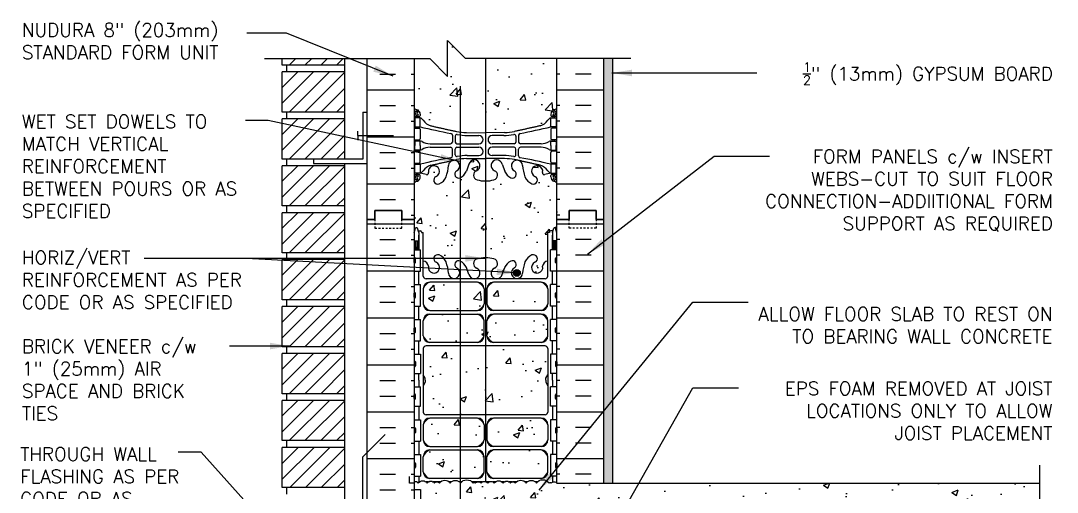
# Model space of a CAD drawing. Header units: inches. Extents: x 56 to 180, y 59 to 150.
# Drawn here: x 121.5 to 179.5, y 124.1 to 150.5 of the extents above; entities that cross this region are included whole.
import ezdxf

# ---------------------------------------------------------------- set-up
doc = ezdxf.new("R2010")
doc.units = ezdxf.units.IN
doc.header["$LTSCALE"] = 0.5
doc.header["$MEASUREMENT"] = 0
doc.linetypes.add('DASHED2', pattern=[0.375, 0.25, -0.125])
for name, color, linetype in [('HATCH', 12, 'Continuous'), ('line25', 2, 'Continuous'), ('LINE3', 3, 'Continuous'), ('LINE50', 5, 'Continuous'), ('LINE9', 9, 'Continuous'), ('TEXT', 4, 'Continuous'), ('Web_Edge', 9, 'Continuous')]:
    doc.layers.add(name, color=color, linetype=linetype)
doc.styles.add('DIM', font='romans.shx', dxfattribs={"width": 0.7})
doc.styles.add('ROMANS', font='romans.shx', dxfattribs={"height": 0.75})
doc.dimstyles.new('ext_12', dxfattribs={"dimscale": 12, "dimtxt": 0.09375, "dimasz": 0.09375, "dimexe": 0.09375, "dimexo": 0.0625, "dimgap": 0.0625, "dimtad": 1, "dimdec": 1, "dimzin": 3, "dimdsep": 46, "dimlunit": 4, "dimtxsty": 'DIM', "dimcen": 0.09, "dimdle": 0.09375, "dimclrt": 4, "dimadec": 0, "dimazin": 0, "dimtfac": 1, "dimtdec": 1, "dimtmove": 2, "dimatfit": 3, "dimfxl": 1, "dimfrac": 2, "dimtolj": 1, "dimtzin": 0, "dimarcsym": 0})
pattern_1 = [(45, (72.43095, -71.5042), (-0.4419417, 0.4419417), [])]

msp = doc.modelspace()

# ---------------------------------------------------------------- hatches: boundary and pattern name
at = {"layer": 'HATCH'}
h = msp.add_hatch(dxfattribs=at)
h.set_pattern_fill('AR-CONC', color=256, scale=0.5)
edge = h.paths.add_edge_path()
edge.add_line((151.538, 148.34), (146.413, 148.34))
edge.add_line((146.413, 148.34), (145.413, 149.34))
edge.add_line((145.413, 149.34), (145.413, 147.34))
edge.add_line((145.413, 147.34), (144.413, 148.34))
edge.add_line((144.413, 148.34), (143.538, 148.34))
edge.add_line((143.538, 148.34), (143.538, 145.568))
edge.add_arc((143.884, 145.929), 0.5, 226.21089, 246.42182)
edge.add_line((143.684, 145.47), (143.774, 145.47))
edge.add_line((143.774, 145.47), (143.774, 145.429))
edge.add_arc((143.634, 145.221), 0.25, 0, 55.9442, ccw=False)
edge.add_line((143.884, 145.221), (143.884, 145.154))
edge.add_arc((143.822, 145.154), 0.0625, -90, 0, ccw=False)
edge.add_line((143.822, 145.091), (143.774, 145.091))
edge.add_line((143.774, 145.091), (143.774, 145.021))
edge.add_line((143.774, 145.021), (143.879, 145.021))
edge.add_arc((143.757, 144.679), 0.364, 34.97751, 70.33874, ccw=False)
edge.add_arc((144.68, 145.29), 0.743, 212.79192, 253.81071)
edge.add_spline(control_points=[(144.473, 144.576), (145.91, 144.256)], knot_values=[0, 0, 1, 1], degree=1, periodic=0)
edge.add_arc((146.466, 147.187), 2.984, 259.25462, 270.09947)
edge.add_line((146.472, 144.203), (147.538, 144.187))
edge.add_line((147.538, 144.187), (148.605, 144.203))
edge.add_arc((148.61, 147.187), 2.984, 269.90053, 280.74538)
edge.add_spline(control_points=[(149.166, 144.256), (150.604, 144.576)], knot_values=[0, 0, 1, 1], degree=1, periodic=0)
edge.add_arc((150.397, 145.29), 0.743, 286.18929, 327.20808)
edge.add_arc((151.32, 144.679), 0.364, 109.66126, 145.02249, ccw=False)
edge.add_line((151.197, 145.021), (151.302, 145.021))
edge.add_line((151.302, 145.021), (151.302, 145.091))
edge.add_line((151.302, 145.091), (151.255, 145.091))
edge.add_arc((151.255, 145.154), 0.0625, 180, 270, ccw=False)
edge.add_line((151.192, 145.154), (151.192, 145.221))
edge.add_arc((151.442, 145.221), 0.25, 124.0558, 180, ccw=False)
edge.add_line((151.302, 145.429), (151.302, 145.47))
edge.add_line((151.302, 145.47), (151.392, 145.47))
edge.add_arc((151.192, 145.929), 0.5, 293.57818, 313.78911)
edge.add_line((151.538, 145.568), (151.538, 148.34))
h.paths.add_polyline_path([(151.538, 141.375, 0.088416), (151.392, 141.473), (151.302, 141.473), (151.302, 141.514, -0.249069), (151.192, 141.721), (151.192, 141.789, -0.414214), (151.255, 141.851), (151.302, 141.851), (151.302, 141.921), (151.197, 141.921, 0.085348), (150.868, 141.846, -0.669601), (150.735, 141.966, 2.087231), (150.301, 141.741, -1), (150.138, 141.333, -0.21345), (149.746, 141.722, -0.068226), (149.61, 142.35, 1.753171), (149.159, 142.053, -0.940793), (148.956, 141.67, -0.173075), (148.61, 142.037), (148.467, 142.424, 1.612474), (148.036, 142.064, -0.734872), (148.012, 141.553, -0.068475), (147.538, 141.491, -0.068475), (147.064, 141.553, -0.734872), (147.041, 142.064, 1.612474), (146.609, 142.424), (146.467, 142.037, -0.173075), (146.121, 141.67, -0.940793), (145.917, 142.053, 1.753171), (145.466, 142.35, -0.068226), (145.331, 141.722, -0.21345), (144.939, 141.333, -1), (144.775, 141.741, 2.087231), (144.341, 141.966, -0.669601), (144.209, 141.846, 0.085348), (143.879, 141.921), (143.774, 141.921), (143.774, 141.851), (143.822, 141.851, -0.414214), (143.884, 141.789), (143.884, 141.721, -0.249069), (143.774, 141.514), (143.774, 141.473), (143.684, 141.473, 0.088416), (143.538, 141.375), (143.538, 139.341), (143.538, 138.581), (143.623, 138.842, -0.6), (143.723, 138.842), (143.772, 138.692), (143.898, 138.692, -0.414214), (143.948, 138.642), (143.948, 138.612), (144.048, 138.612), (144.048, 137.011, -0.380397), (144.341, 136.716, 2.087231), (144.775, 136.94, -1), (144.939, 137.349, -0.21345), (145.331, 136.96, -0.068226), (145.466, 136.332, 1.753171), (145.917, 136.628, -0.940793), (146.121, 137.012, -0.173075), (146.467, 136.645), (146.609, 136.258, 1.612474), (147.041, 136.618, -0.734872), (147.064, 137.129, -0.068475), (147.538, 137.191, -0.068475), (148.012, 137.129, -0.734872), (148.036, 136.618, 1.612474), (148.467, 136.258), (148.61, 136.645, -0.173075), (148.956, 137.012, -0.940793), (149.159, 136.628, 1.753171), (149.61, 136.332, -0.068226), (149.746, 136.96, -0.21345), (150.138, 137.349, -1), (150.301, 136.94, 2.087231), (150.735, 136.716, -0.380392), (151.028, 137.011), (151.028, 138.612), (151.128, 138.612), (151.128, 138.642, -0.414214), (151.178, 138.692), (151.304, 138.692), (151.353, 138.842, -0.6), (151.453, 138.842), (151.538, 138.581), (151.538, 139.341)])
h.paths.add_polyline_path([(151.028, 132.122, 0.268138), (150.867, 132.27), (144.209, 132.27, 0.268156), (144.048, 132.122), (144.048, 130.653), (144.168, 130.453), (144.168, 130.341), (144.168, 130.228), (144.048, 130.028), (144.048, 128.56, 0.268156), (144.209, 128.412), (150.867, 128.412, 0.268138), (151.028, 128.56), (151.028, 130.028), (150.908, 130.228), (150.908, 130.341), (150.908, 130.453), (151.028, 130.653)])
h.paths.add_polyline_path([(147.462, 135.455, 0.225652), (147.087, 135.83), (144.423, 135.83, 0.225652), (144.048, 135.455), (144.048, 134.614, 0.225652), (144.423, 134.239), (147.087, 134.239, 0.225652), (147.462, 134.614)])
h.paths.add_polyline_path([(147.462, 133.673, 0.225652), (147.087, 134.048), (144.423, 134.048, 0.225652), (144.048, 133.673), (144.048, 132.833, 0.225652), (144.423, 132.458), (147.087, 132.458, 0.225652), (147.462, 132.833)])
h.paths.add_polyline_path([(151.028, 133.673, 0.225652), (150.653, 134.048), (147.99, 134.048, 0.225652), (147.615, 133.673), (147.615, 132.833, 0.225652), (147.99, 132.458), (150.653, 132.458, 0.225652), (151.028, 132.833)])
h.paths.add_polyline_path([(151.028, 135.455, 0.225652), (150.653, 135.83), (147.99, 135.83, 0.225652), (147.615, 135.455), (147.615, 134.614, 0.225652), (147.99, 134.239), (150.653, 134.239, 0.225652), (151.028, 134.614)])
h.paths.add_polyline_path([(147.462, 127.849, 0.225652), (147.087, 128.224), (144.423, 128.224, 0.225652), (144.048, 127.849), (144.048, 127.008, 0.225652), (144.423, 126.633), (147.087, 126.633, 0.225652), (147.462, 127.008)])
h.paths.add_polyline_path([(147.462, 126.068, 0.225652), (147.087, 126.443), (144.423, 126.443, 0.225652), (144.048, 126.068), (144.048, 125.227, 0.225652), (144.423, 124.852), (147.087, 124.852, 0.225652), (147.462, 125.227)])
h.paths.add_polyline_path([(151.028, 127.849, 0.225652), (150.653, 128.224), (147.99, 128.224, 0.225652), (147.615, 127.849), (147.615, 127.008, 0.225652), (147.99, 126.633), (150.653, 126.633, 0.225652), (151.028, 127.008)])
h.paths.add_polyline_path([(151.028, 126.068, 0.225652), (150.653, 126.443), (147.99, 126.443, 0.225652), (147.615, 126.068), (147.615, 125.227, 0.225652), (147.99, 124.852), (150.653, 124.852, 0.225652), (151.028, 125.227)])
h.paths.add_polyline_path([(149.538, 121.341), (148.038, 121.341), (148.038, 121.367, 0.506787), (147.455, 121.354, 0.520567), (146.806, 121.354, 0.520567), (146.285, 121.354, 0.520567), (145.545, 121.354, 0.520567), (144.791, 121.354, 0.520567), (144.077, 121.354, 0.486016), (143.538, 121.384), (143.538, 121.341), (143.538, 120.581), (143.617, 120.823, -0.725737), (143.723, 120.842), (143.772, 120.692), (143.898, 120.692, -0.414214), (143.948, 120.642), (143.948, 120.612), (144.048, 120.612), (144.048, 119.011, -0.380397), (144.341, 118.716, 2.087231), (144.775, 118.94, -1), (144.939, 119.349, -0.21345), (145.331, 118.96, -0.069923), (145.468, 118.316, 1.702394), (145.917, 118.628, -0.940793), (146.121, 119.012, -0.173075), (146.467, 118.645), (146.609, 118.258, 1.612474), (147.041, 118.618, -0.734872), (147.064, 119.129, -0.068475), (147.538, 119.191, -0.068475), (148.012, 119.129, -0.734872), (148.036, 118.618, 1.612474), (148.467, 118.258), (148.61, 118.645, -0.173075), (148.956, 119.012, -0.940793), (149.159, 118.628, 1.237979), (149.538, 118.147)])
h.paths.add_polyline_path([(178.538, 124.591), (151.538, 124.591), (151.538, 124.593, 0.458369), (151.221, 124.593, 0.520567), (151.092, 124.593, 0.520567), (150.387, 124.593, 0.520567), (149.812, 124.593, 0.520567), (149.205, 124.593, 0.520567), (148.93, 124.593, 0.520567), (148.525, 124.593, 0.520567), (148.023, 124.593, 0.520567), (147.659, 124.593, 0.516464), (147.29, 124.592, 0.187395), (147.156, 124.664), (147.104, 124.664, 0.185613), (146.972, 124.593, 0.520567), (146.842, 124.593, 0.520567), (146.138, 124.593, 0.520567), (145.563, 124.593, 0.520567), (144.956, 124.593, 0.520567), (144.681, 124.593, 0.520567), (144.276, 124.593, 0.520567), (143.774, 124.593, 0.31015), (143.538, 124.682), (143.538, 124.236), (143.903, 124.236), (143.903, 123.036), (143.538, 123.036), (143.538, 121.384, -0.486016), (144.077, 121.354, -0.520567), (144.791, 121.354, -0.520567), (145.545, 121.354, -0.520567), (146.285, 121.354, -0.520567), (146.806, 121.354, -0.520567), (147.455, 121.354, -0.506787), (148.038, 121.367), (148.038, 123.341), (148.288, 123.341), (178.538, 123.341)])
h.paths.add_polyline_path([(151.028, 120.612), (151.128, 120.612), (151.128, 120.642, -0.414214), (151.178, 120.692), (151.304, 120.692), (151.353, 120.842, -0.6), (151.453, 120.842), (151.538, 120.581), (151.538, 121.341), (150.038, 121.341), (150.038, 119.302, -0.040835), (150.138, 119.349, -1), (150.301, 118.94, 2.087231), (150.735, 118.716, -0.380392), (151.028, 119.011)])
h.paths.add_polyline_path([(151.028, 117.455, 0.225652), (150.653, 117.83), (150.038, 117.83), (150.038, 117.549), (150.317, 117.549), (150.317, 117.322), (150.057, 117.322), (149.788, 117.322), (149.26, 117.322), (149.26, 117.549), (149.538, 117.549), (149.538, 117.83), (147.99, 117.83, 0.225652), (147.615, 117.455), (147.615, 116.614, 0.225652), (147.99, 116.239), (150.653, 116.239, 0.225652), (151.028, 116.614)])
h.paths.add_polyline_path([(147.462, 117.455, 0.225652), (147.087, 117.83), (144.423, 117.83, 0.225652), (144.048, 117.455), (144.048, 116.614, 0.225652), (144.423, 116.239), (147.087, 116.239, 0.225652), (147.462, 116.614)])
h.paths.add_polyline_path([(147.462, 115.673, 0.225652), (147.087, 116.048), (144.423, 116.048, 0.225652), (144.048, 115.673), (144.048, 114.833, 0.225652), (144.423, 114.458), (147.087, 114.458, 0.225652), (147.462, 114.833)])
h.paths.add_polyline_path([(151.028, 115.673, 0.225652), (150.653, 116.048), (147.99, 116.048, 0.225652), (147.615, 115.673), (147.615, 114.833, 0.225652), (147.99, 114.458), (150.653, 114.458, 0.225652), (151.028, 114.833)])
h.paths.add_polyline_path([(151.028, 114.122, 0.268138), (150.867, 114.27), (144.209, 114.27, 0.268156), (144.048, 114.122), (144.048, 112.653), (144.168, 112.453), (144.168, 112.341), (144.168, 112.228), (144.048, 112.028), (144.048, 110.56, 0.268156), (144.209, 110.412), (150.867, 110.412, 0.268138), (151.028, 110.56), (151.028, 112.028), (150.908, 112.228), (150.908, 112.341), (150.908, 112.453), (151.028, 112.653)])
h.paths.add_polyline_path([(147.462, 109.849, 0.225652), (147.087, 110.224), (144.423, 110.224, 0.225652), (144.048, 109.849), (144.048, 109.008, 0.225652), (144.423, 108.633), (147.087, 108.633, 0.225652), (147.462, 109.008)])
h.paths.add_polyline_path([(151.028, 109.849, 0.225652), (150.653, 110.224), (147.99, 110.224, 0.225652), (147.615, 109.849), (147.615, 109.008, 0.225652), (147.99, 108.633), (150.653, 108.633, 0.225652), (151.028, 109.008)])
h.paths.add_polyline_path([(147.462, 107.227), (147.462, 108.068, 0.225652), (147.087, 108.443), (144.423, 108.443, 0.225652), (144.048, 108.068), (144.048, 107.227, 0.225652), (144.423, 106.852), (147.087, 106.852, 0.225652)])
h.paths.add_polyline_path([(151.028, 107.227), (151.028, 108.068, 0.225652), (150.653, 108.443), (147.99, 108.443, 0.225652), (147.615, 108.068), (147.615, 107.227, 0.225652), (147.99, 106.852), (150.653, 106.852, 0.225652)])
h.paths.add_polyline_path([(151.538, 104.1), (151.453, 103.84, -0.6), (151.353, 103.84), (151.304, 103.99), (151.178, 103.99, -0.414214), (151.128, 104.04), (151.128, 104.07), (151.028, 104.07), (151.028, 105.671, -0.380392), (150.735, 105.966, 2.087231), (150.301, 105.741, -1), (150.138, 105.333, -0.21345), (149.746, 105.722, -0.068226), (149.61, 106.35, 1.753171), (149.159, 106.053, -0.940793), (148.956, 105.67, -0.173075), (148.61, 106.037), (148.467, 106.424, 1.612474), (148.036, 106.064, -0.734872), (148.012, 105.553, -0.068475), (147.538, 105.491, -0.068475), (147.064, 105.553, -0.734872), (147.041, 106.064, 1.612474), (146.609, 106.424), (146.467, 106.037, -0.173075), (146.121, 105.67, -0.940793), (145.917, 106.053, 1.753171), (145.466, 106.35, -0.068226), (145.331, 105.722, -0.21345), (144.939, 105.333, -1), (144.775, 105.741, 2.087231), (144.341, 105.966, -0.380397), (144.048, 105.671), (144.048, 104.07), (143.948, 104.07), (143.948, 104.04, -0.414214), (143.898, 103.99), (143.772, 103.99), (143.723, 103.84, -0.6), (143.623, 103.84), (143.538, 104.1), (143.538, 103.341), (143.538, 101.306, 0.088416), (143.684, 101.209), (143.774, 101.209), (143.774, 101.167, -0.249069), (143.884, 100.96), (143.884, 100.893, -0.414214), (143.822, 100.83), (143.774, 100.83), (143.774, 100.76), (143.879, 100.76, 0.085348), (144.209, 100.836, -0.669601), (144.341, 100.716, 2.087231), (144.775, 100.94, -1), (144.939, 101.349, -0.21345), (145.331, 100.96, -0.068226), (145.466, 100.332, 1.753171), (145.917, 100.628, -0.940793), (146.121, 101.012, -0.173075), (146.467, 100.645), (146.609, 100.258, 1.612474), (147.041, 100.618, -0.734872), (147.064, 101.129, -0.068475), (147.538, 101.191, -0.068475), (148.012, 101.129, -0.734872), (148.036, 100.618, 1.612474), (148.467, 100.258), (148.61, 100.645, -0.173075), (148.956, 101.012, -0.940793), (149.159, 100.628, 1.753171), (149.61, 100.332, -0.068226), (149.746, 100.96, -0.21345), (150.138, 101.349, -1), (150.301, 100.94, 2.087231), (150.735, 100.716, -0.669601), (150.868, 100.836, 0.085348), (151.197, 100.76), (151.302, 100.76), (151.302, 100.83), (151.255, 100.83, -0.414214), (151.192, 100.893), (151.192, 100.96, -0.249069), (151.302, 101.167), (151.302, 101.209), (151.392, 101.209, 0.088416), (151.538, 101.306), (151.538, 103.341)])
h = msp.add_hatch(dxfattribs=at)
h.set_pattern_fill('ANSI31', color=256, scale=5, style=0)
h.set_pattern_definition([(45, (72.43095, -50.5042), (-0.4419417, 0.4419417), [])])
h.paths.add_polyline_path([(139.663, 148.34), (136.163, 148.34), (136.163, 147.965), (139.663, 147.965)])
h = msp.add_hatch(dxfattribs=at)
h.set_pattern_fill('INSUL', color=256, scale=7, style=0)
h.set_pattern_definition([(0, (-2782.6233, -257.6687), (0, 2.625), []), (0, (-2782.6233, -256.7937), (0, 2.625), [0.875, -0.875]), (0, (-2782.6233, -255.9187), (0, 2.625), [0.875, -0.875])])
h.paths.add_polyline_path([(143.413, 148.34), (140.913, 148.34), (140.913, 139.341), (141.351, 139.341), (141.351, 139.841), (142.851, 139.841), (142.851, 139.341), (143.538, 139.341), (143.538, 148.215)])
h = msp.add_hatch(dxfattribs=at)
h.set_pattern_fill('INSUL', color=256, scale=7, style=0)
h.set_pattern_definition([(180, (3077.6998, -257.6687), (0, 2.625), []), (180, (3077.6998, -256.7937), (0, 2.625), [0.875, -0.875]), (180, (3077.6998, -255.9187), (0, 2.625), [0.875, -0.875])])
h.paths.add_polyline_path([(154.163, 148.34), (151.538, 148.34), (151.538, 139.341), (152.226, 139.341), (152.226, 139.841), (153.726, 139.841), (153.726, 139.341), (154.163, 139.341)])
h = msp.add_hatch(dxfattribs=at)
h.set_pattern_fill('AR-SAND', color=256, scale=0.25, style=0)
h.set_pattern_definition([(37.5, (157.8492, 107.5907), (-0.0157483, 0.481706), [0, -0.38, 0, -0.425, 0, -0.40625]), (7.5, (157.8492, 107.5907), (0.442444, 0.7055365), [0, -0.205, 0, -0.3425, 0, -0.13125]), (327.5, (157.5417, 107.5907), (0.7785355, 0.0014148), [0, -0.125, 0, -0.45, 0, -0.5875]), (317.5, (157.5417, 107.5907), (0.751532, 0.219419), [0, -0.0625, 0, -0.295, 0, -0.3375])])
h.paths.add_polyline_path([(178.538, 107.841), (155.351, 107.841), (152.038, 107.841), (152.038, 107.341), (178.538, 107.341)])
h.paths.add_polyline_path([(154.663, 107.341), (154.163, 107.341), (154.163, 103.341), (154.163, 94.341), (154.663, 94.341)])
h.paths.add_polyline_path([(154.663, 148.34), (154.163, 148.34), (154.163, 139.341), (154.163, 124.591), (154.663, 124.591)])
h = msp.add_hatch(dxfattribs=at)
h.set_pattern_fill('ANSI31', color=256, scale=5, style=0)
h.set_pattern_definition([(45, (72.43095, -53.1292), (-0.4419417, 0.4419417), [])])
h.paths.add_polyline_path([(139.663, 147.59), (136.163, 147.59), (136.163, 145.34), (139.663, 145.34)])
h = msp.add_hatch(dxfattribs=at)
h.set_pattern_fill('ANSI31', color=256, scale=5, style=0)
h.set_pattern_definition([(45, (72.43095, -55.7542), (-0.4419417, 0.4419417), [])])
h.paths.add_polyline_path([(139.663, 144.965), (136.163, 144.965), (136.163, 142.715), (139.663, 142.715)])
h = msp.add_hatch(dxfattribs=at)
h.set_pattern_fill('AR-CONC', color=256, scale=0.5, style=0)
h.paths.add_polyline_path([(147.166, 143.376), (146.125, 143.376), (146.125, 142.882, -0.033131), (146.519, 142.907), (147.166, 142.907, 1)])
h = msp.add_hatch(dxfattribs=at)
h.set_pattern_fill('ANSI31', color=256, scale=5, style=0)
h.set_pattern_definition([(45, (72.43095, -58.3792), (-0.4419417, 0.4419417), [])])
h.paths.add_polyline_path([(139.663, 142.34), (136.163, 142.34), (136.163, 140.09), (139.663, 140.09)])
h = msp.add_hatch(dxfattribs=at)
h.set_pattern_fill('INSUL', color=256, scale=7, style=0)
h.set_pattern_definition([(0, (-2782.6233, -275.6687), (0, 2.625), []), (0, (-2782.6233, -274.7937), (0, 2.625), [0.875, -0.875]), (0, (-2782.6233, -273.9187), (0, 2.625), [0.875, -0.875])])
h.paths.add_polyline_path([(140.913, 121.341), (141.351, 121.341), (141.351, 121.841), (142.851, 121.841), (142.851, 121.341), (143.538, 121.341), (143.538, 139.341), (142.851, 139.341), (142.851, 139.841), (141.351, 139.841), (141.351, 139.341), (140.913, 139.341)])
h = msp.add_hatch(dxfattribs=at)
h.set_pattern_fill('INSUL', color=256, scale=7, style=0)
h.set_pattern_definition([(180, (3077.6998, -275.6687), (0, 2.625), []), (180, (3077.6998, -274.7937), (0, 2.625), [0.875, -0.875]), (180, (3077.6998, -273.9187), (0, 2.625), [0.875, -0.875])])
h.paths.add_polyline_path([(151.538, 124.591), (154.163, 124.591), (154.163, 139.341), (153.726, 139.341), (153.726, 139.841), (152.226, 139.841), (152.226, 139.341), (151.538, 139.341)])
h = msp.add_hatch(dxfattribs=at)
h.set_pattern_fill('ANSI31', color=256, scale=5, style=0)
h.set_pattern_definition([(45, (72.43095, -61.0042), (-0.4419417, 0.4419417), [])])
h.paths.add_polyline_path([(139.663, 139.715), (136.163, 139.715), (136.163, 137.465), (139.663, 137.465)])
h = msp.add_hatch(dxfattribs=at)
h.set_pattern_fill('ANSI31', color=256, scale=5, style=0)
h.set_pattern_definition([(45, (72.43095, -63.6292), (-0.4419417, 0.4419417), [])])
h.paths.add_polyline_path([(139.663, 137.09), (136.163, 137.09), (136.163, 134.84), (139.663, 134.84)])
h = msp.add_hatch(dxfattribs=at)
h.set_pattern_fill('ANSI31', color=256, scale=5, style=0)
h.set_pattern_definition([(45, (72.43095, -66.2542), (-0.4419417, 0.4419417), [])])
h.paths.add_polyline_path([(139.663, 134.465), (136.163, 134.465), (136.163, 132.215), (139.663, 132.215)])
h = msp.add_hatch(dxfattribs=at)
h.set_pattern_fill('ANSI31', color=256, scale=5, style=0)
h.set_pattern_definition([(45, (72.43095, -68.8792), (-0.4419417, 0.4419417), [])])
h.paths.add_polyline_path([(139.663, 131.84), (136.163, 131.84), (136.163, 129.59), (139.663, 129.59)])
h = msp.add_hatch(dxfattribs=at)
h.set_pattern_fill('ANSI31', color=256, scale=5, style=0)
h.set_pattern_definition(pattern_1)
h.paths.add_polyline_path([(139.663, 129.215), (136.163, 129.215), (136.163, 126.965), (139.663, 126.965)])
h = msp.add_hatch(dxfattribs=at)
h.set_pattern_fill('ANSI31', color=256, scale=5, style=0)
h.set_pattern_definition(pattern_1)
h.paths.add_polyline_path([(139.663, 124.34), (139.663, 126.59), (136.163, 126.59), (136.163, 124.34)])
at = {"layer": 'LINE3'}
msp.add_hatch(color=256, dxfattribs=at).paths.add_polyline_path([(149.109, 136.347, 1), (149.484, 136.347, 1)])

# ---------------------------------------------------------------- linework, layer by layer
at = {"layer": 'HATCH'}
for points in [[(143.538, 124.682, -0.31015), (143.774, 124.593, -0.520567), (144.276, 124.593, -0.520567), (144.681, 124.593, -0.520567), (144.956, 124.593, -0.520567), (145.563, 124.593, -0.520567), (146.138, 124.593, -0.520567), (146.842, 124.593, -0.520567), (146.972, 124.593, -0.458369), (147.289, 124.593)], [(147.289, 124.591, -0.518752), (147.659, 124.593, -0.520567), (148.023, 124.593, -0.520567), (148.525, 124.593, -0.520567), (148.93, 124.593, -0.520567), (149.205, 124.593, -0.520567), (149.812, 124.593, -0.520567), (150.387, 124.593, -0.520567), (151.092, 124.593, -0.520567), (151.221, 124.593, -0.458369), (151.538, 124.593)]]:
    msp.add_lwpolyline(points, format="xyb", dxfattribs=at)
at = {"layer": 'line25'}
for p, q in [((136.163, 147.965), (136.163, 148.34)), ((139.663, 147.965), (136.163, 147.965)), ((136.413, 147.59), (136.413, 147.965)), ((139.663, 142.715), (139.663, 148.34)), ((143.538, 148.34), (143.538, 139.341)), ((151.538, 139.341), (151.538, 148.34)), ((136.163, 145.34), (136.163, 147.59)), ((139.663, 147.59), (136.163, 147.59)), ((139.663, 145.34), (136.163, 145.34)), ((136.413, 144.965), (136.413, 145.34)), ((136.163, 142.715), (136.163, 144.965)), ((139.663, 144.965), (136.163, 144.965)), ((139.663, 142.715), (136.163, 142.715)), ((136.413, 142.34), (136.413, 142.715)), ((136.163, 140.09), (136.163, 142.34)), ((139.663, 142.34), (136.163, 142.34)), ((139.663, 121.34), (139.663, 142.465)), ((139.663, 140.09), (136.163, 140.09)), ((136.413, 139.715), (136.413, 140.09)), ((136.163, 137.465), (136.163, 139.715)), ((139.663, 139.715), (136.163, 139.715)), ((143.538, 139.341), (143.538, 121.341)), ((151.538, 124.591), (151.538, 139.341)), ((143.538, 137.646), (143.903, 137.646)), ((143.903, 136.446), (143.903, 137.646)), ((151.538, 137.646), (151.173, 137.646)), ((151.173, 136.446), (151.173, 137.646)), ((139.663, 137.465), (136.163, 137.465)), ((136.163, 134.84), (136.163, 137.09)), ((139.663, 137.09), (136.163, 137.09)), ((136.413, 137.09), (136.413, 137.465)), ((143.538, 136.446), (143.903, 136.446)), ((151.538, 136.446), (151.173, 136.446)), ((143.538, 135.696), (143.903, 135.696)), ((143.903, 134.496), (143.903, 135.696)), ((151.538, 135.696), (151.173, 135.696)), ((151.173, 134.496), (151.173, 135.696)), ((139.663, 134.84), (136.163, 134.84)), ((136.413, 134.465), (136.413, 134.84)), ((136.163, 132.215), (136.163, 134.465)), ((139.663, 134.465), (136.163, 134.465)), ((143.538, 134.496), (143.903, 134.496)), ((151.538, 134.496), (151.173, 134.496)), ((143.538, 133.746), (143.903, 133.746)), ((143.903, 132.546), (143.903, 133.746)), ((151.538, 133.746), (151.173, 133.746)), ((151.173, 132.546), (151.173, 133.746)), ((143.538, 132.546), (143.903, 132.546)), ((151.538, 132.546), (151.173, 132.546)), ((139.663, 132.215), (136.163, 132.215)), ((136.163, 129.59), (136.163, 131.84)), ((139.663, 131.84), (136.163, 131.84)), ((136.413, 131.84), (136.413, 132.215)), ((143.538, 131.796), (143.903, 131.796)), ((143.903, 131.796), (143.903, 130.716)), ((151.538, 131.796), (151.173, 131.796)), ((151.173, 131.796), (151.173, 130.716)), ((143.538, 130.716), (143.903, 130.716)), ((151.538, 130.716), (151.173, 130.716)), ((143.538, 129.966), (143.903, 129.966)), ((143.903, 128.886), (143.903, 129.966)), ((151.538, 129.966), (151.173, 129.966)), ((151.173, 128.886), (151.173, 129.966)), ((139.663, 129.59), (136.163, 129.59)), ((136.413, 129.215), (136.413, 129.59)), ((136.163, 126.965), (136.163, 129.215)), ((139.663, 129.215), (136.163, 129.215)), ((143.538, 128.886), (143.903, 128.886)), ((151.538, 128.886), (151.173, 128.886)), ((143.538, 128.136), (143.903, 128.136)), ((143.903, 128.136), (143.903, 126.936)), ((151.538, 128.136), (151.173, 128.136)), ((151.173, 128.136), (151.173, 126.936)), ((139.663, 126.965), (136.163, 126.965)), ((136.163, 124.34), (136.163, 126.59)), ((139.663, 126.59), (136.163, 126.59)), ((136.413, 126.59), (136.413, 126.965)), ((143.538, 126.936), (143.903, 126.936)), ((151.538, 126.936), (151.173, 126.936)), ((143.538, 126.186), (143.903, 126.186)), ((143.903, 126.186), (143.903, 124.986)), ((151.538, 126.186), (151.173, 126.186)), ((151.173, 126.186), (151.173, 124.986)), ((143.288, 124.591), (143.288, 124.966)), ((143.538, 124.986), (143.903, 124.986)), ((151.538, 124.986), (151.173, 124.986)), ((139.663, 124.34), (136.163, 124.34)), ((136.413, 123.965), (136.413, 124.34)), ((143.538, 124.591), (143.288, 124.591)), ((143.538, 124.236), (143.903, 124.236)), ((143.903, 124.236), (143.903, 123.036)), ((151.538, 124.591), (178.538, 124.591))]:
    msp.add_line(p, q, dxfattribs=at)
at = {"layer": 'LINE3'}
for p, q in [((147.538, 148.34), (147.538, 124.679)), ((146.125, 146.796), (146.125, 96.524))]:
    msp.add_line(p, q, dxfattribs=at)
msp.add_circle((149.297, 136.347), 0.188, dxfattribs=at)
at = {"layer": 'LINE50'}
for p, q in [((140.913, 139.341), (140.913, 148.34)), ((154.163, 139.341), (154.163, 148.34)), ((140.913, 121.341), (140.913, 139.341)), ((154.163, 124.591), (154.163, 139.341))]:
    msp.add_line(p, q, dxfattribs=at)
for points in [[(140.913, 139.341), (141.351, 139.341), (141.351, 139.841), (142.851, 139.841), (142.851, 139.341), (143.538, 139.341)], [(143.538, 139.341), (142.851, 139.341), (142.851, 139.841), (141.351, 139.841), (141.351, 139.341), (140.913, 139.341)], [(154.163, 139.341), (153.726, 139.341), (153.726, 139.841), (152.226, 139.841), (152.226, 139.341), (151.538, 139.341)], [(151.538, 139.341), (152.226, 139.341), (152.226, 139.841), (153.726, 139.841), (153.726, 139.341), (154.163, 139.341)]]:
    msp.add_lwpolyline(points, dxfattribs=at)
at = {"layer": 'LINE9'}
for p, q in [((145.413, 147.34), (145.413, 149.34)), ((145.413, 149.34), (146.413, 148.34)), ((135.163, 148.34), (144.413, 148.34)), ((144.413, 148.34), (145.413, 147.34)), ((155.663, 148.34), (146.413, 148.34)), ((140.663, 145.34), (140.663, 142.715)), ((140.663, 145.34), (140.913, 145.34)), ((140.392, 144.028), (140.392, 144.278)), ((140.392, 144.028), (142.392, 144.028)), ((140.392, 144.028), (140.392, 143.778)), ((140.663, 142.715), (137.913, 142.715)), ((137.913, 142.715), (137.913, 142.465)), ((137.913, 142.465), (140.913, 142.465)), ((143.538, 136.936), (143.538, 137.156)), ((143.538, 137.101), (143.538, 137.101)), ((143.538, 136.991), (143.538, 136.991)), ((143.578, 137.196), (143.578, 137.196)), ((143.618, 136.936), (143.618, 137.156)), ((151.458, 136.936), (151.458, 137.156)), ((151.498, 137.196), (151.498, 137.196)), ((151.538, 136.936), (151.538, 137.156)), ((151.538, 137.101), (151.538, 137.101)), ((151.538, 136.991), (151.538, 136.991)), ((143.578, 136.896), (143.578, 136.896)), ((151.498, 136.896), (151.498, 136.896)), ((143.538, 134.986), (143.538, 135.206)), ((143.578, 135.246), (143.578, 135.246)), ((143.618, 134.986), (143.618, 135.206)), ((151.458, 134.986), (151.458, 135.206)), ((151.498, 135.246), (151.498, 135.246)), ((151.538, 134.986), (151.538, 135.206)), ((143.538, 135.151), (143.538, 135.151)), ((143.538, 135.041), (143.538, 135.041)), ((143.578, 134.946), (143.578, 134.946)), ((151.498, 134.946), (151.498, 134.946)), ((151.538, 135.151), (151.538, 135.151)), ((151.538, 135.041), (151.538, 135.041)), ((143.538, 133.036), (143.538, 133.256)), ((143.538, 133.201), (143.538, 133.201)), ((143.538, 133.091), (143.538, 133.091)), ((143.578, 133.296), (143.578, 133.296)), ((143.578, 132.996), (143.578, 132.996)), ((143.618, 133.036), (143.618, 133.256)), ((151.458, 133.036), (151.458, 133.256)), ((151.498, 133.296), (151.498, 133.296)), ((151.498, 132.996), (151.498, 132.996)), ((151.538, 133.036), (151.538, 133.256)), ((151.538, 133.201), (151.538, 133.201)), ((151.538, 133.091), (151.538, 133.091)), ((143.538, 131.366), (143.538, 131.146)), ((143.538, 131.311), (143.538, 131.311)), ((143.538, 131.201), (143.538, 131.201)), ((143.578, 131.406), (143.578, 131.406)), ((143.618, 131.366), (143.618, 131.146)), ((151.458, 131.366), (151.458, 131.146)), ((151.498, 131.406), (151.498, 131.406)), ((151.538, 131.366), (151.538, 131.146)), ((151.538, 131.311), (151.538, 131.311)), ((151.538, 131.201), (151.538, 131.201)), ((143.578, 131.106), (143.578, 131.106)), ((151.498, 131.106), (151.498, 131.106)), ((143.538, 129.316), (143.538, 129.536)), ((143.538, 129.481), (143.538, 129.481)), ((143.578, 129.576), (143.578, 129.576)), ((143.618, 129.316), (143.618, 129.536)), ((151.458, 129.316), (151.458, 129.536)), ((151.498, 129.576), (151.498, 129.576)), ((151.538, 129.316), (151.538, 129.536)), ((151.538, 129.481), (151.538, 129.481)), ((143.538, 129.371), (143.538, 129.371)), ((143.578, 129.276), (143.578, 129.276)), ((151.498, 129.276), (151.498, 129.276)), ((151.538, 129.371), (151.538, 129.371)), ((143.538, 127.646), (143.538, 127.426)), ((143.578, 127.686), (143.578, 127.686)), ((143.618, 127.646), (143.618, 127.426)), ((151.458, 127.646), (151.458, 127.426)), ((151.498, 127.686), (151.498, 127.686)), ((151.538, 127.646), (151.538, 127.426)), ((140.679, 126.067), (141.913, 127.301)), ((143.538, 127.591), (143.538, 127.591)), ((143.538, 127.481), (143.538, 127.481)), ((143.578, 127.386), (143.578, 127.386)), ((151.498, 127.386), (151.498, 127.386)), ((151.538, 127.591), (151.538, 127.591)), ((151.538, 127.481), (151.538, 127.481)), ((140.679, 121.544), (140.679, 126.067)), ((143.538, 125.696), (143.538, 125.476)), ((143.538, 125.641), (143.538, 125.641)), ((143.538, 125.531), (143.538, 125.531)), ((143.578, 125.436), (143.578, 125.436)), ((143.618, 125.696), (143.618, 125.476)), ((151.458, 125.696), (151.458, 125.476)), ((151.498, 125.436), (151.498, 125.436)), ((151.538, 125.696), (151.538, 125.476)), ((151.538, 125.641), (151.538, 125.641)), ((151.538, 125.531), (151.538, 125.531))]:
    msp.add_line(p, q, dxfattribs=at)
at = {"layer": 'LINE9', "linetype": 'Continuous'}
msp.add_line((154.663, 124.591), (154.663, 148.34), dxfattribs=at)
at = {"layer": 'LINE9', "linetype": 'DASHED2', "ltscale": 0.15}
for points in [[(141.351, 139.341), (141.351, 139.341), (141.351, 138.841), (142.851, 138.841), (142.851, 139.341), (142.851, 139.341)], [(141.351, 139.341), (141.351, 139.341), (141.351, 138.841), (142.851, 138.841), (142.851, 139.341), (142.851, 139.341)], [(153.726, 139.341), (153.726, 139.341), (153.726, 138.841), (152.226, 138.841), (152.226, 139.341), (152.226, 139.341)], [(153.726, 139.341), (153.726, 139.341), (153.726, 138.841), (152.226, 138.841), (152.226, 139.341), (152.226, 139.341)]]:
    msp.add_lwpolyline(points, dxfattribs=at)
at = {"layer": 'LINE9'}
msp.add_lwpolyline([(178.538, 125.591), (178.538, 117.216), (177.538, 116.216), (179.538, 116.216), (178.538, 115.216), (178.538, 106.341)], dxfattribs=at)
for centre, start, end in [((143.578, 137.156), 90, 180), ((143.578, 136.936), 180, 270), ((143.578, 137.156), 360, 90), ((143.578, 136.936), 270, 0), ((151.498, 137.156), 90, 180), ((151.498, 136.936), 180, 270), ((151.498, 137.156), 0, 90), ((151.498, 136.936), 270, 0), ((143.578, 135.206), 90, 180), ((143.578, 135.206), 360, 90), ((151.498, 135.206), 90, 180), ((151.498, 135.206), 0, 90), ((143.578, 134.986), 180, 270), ((143.578, 134.986), 270, 0), ((151.498, 134.986), 180, 270), ((151.498, 134.986), 270, 0), ((143.578, 133.256), 90, 180), ((143.578, 133.036), 180, 270), ((143.578, 133.256), 360, 90), ((143.578, 133.036), 270, 0), ((151.498, 133.256), 90, 180), ((151.498, 133.036), 180, 270), ((151.498, 133.256), 0, 90), ((151.498, 133.036), 270, 0), ((143.578, 131.366), 90, 180), ((143.578, 131.146), 180, 270), ((143.578, 131.366), 0, 90), ((143.578, 131.146), 270, 0), ((151.498, 131.366), 90, 180), ((151.498, 131.146), 180, 270), ((151.498, 131.366), 360, 90), ((151.498, 131.146), 270, 0), ((143.578, 129.536), 90, 180), ((143.578, 129.536), 360, 90), ((151.498, 129.536), 90, 180), ((151.498, 129.536), 0, 90), ((143.578, 129.316), 180, 270), ((143.578, 129.316), 270, 0), ((151.498, 129.316), 180, 270), ((151.498, 129.316), 270, 0), ((143.578, 127.646), 90, 180), ((143.578, 127.646), 0, 90), ((151.498, 127.646), 90, 180), ((151.498, 127.646), 360, 90), ((143.578, 127.426), 180, 270), ((143.578, 127.426), 270, 0), ((151.498, 127.426), 180, 270), ((151.498, 127.426), 270, 0), ((143.578, 125.696), 90, 180), ((143.578, 125.476), 180, 270), ((143.578, 125.696), 0, 90), ((143.578, 125.476), 270, 0), ((151.498, 125.696), 90, 180), ((151.498, 125.476), 180, 270), ((151.498, 125.696), 360, 90), ((151.498, 125.476), 270, 0)]:
    msp.add_arc(centre, 0.04, start, end, dxfattribs=at)
at = {"layer": 'Web_Edge'}
for p, q in [((143.538, 145.191), (143.616, 145.191)), ((143.538, 145.091), (143.822, 145.091)), ((143.684, 145.47), (143.774, 145.47)), ((143.684, 145.091), (143.684, 145.021)), ((143.774, 145.47), (143.774, 145.429)), ((143.774, 145.091), (143.774, 145.021)), ((143.884, 145.221), (143.884, 145.154)), ((151.192, 145.221), (151.192, 145.154)), ((151.538, 145.091), (151.255, 145.091)), ((151.392, 145.47), (151.302, 145.47)), ((151.302, 145.47), (151.302, 145.429)), ((151.302, 145.091), (151.302, 145.021)), ((151.392, 145.091), (151.392, 145.021)), ((151.538, 145.191), (151.46, 145.191)), ((143.684, 144.521), (143.684, 144.451)), ((143.774, 144.521), (143.774, 144.451)), ((151.302, 144.521), (151.302, 144.451)), ((151.392, 144.521), (151.392, 144.451)), ((143.538, 144.451), (143.822, 144.451)), ((143.884, 144.389), (143.884, 143.854)), ((145.686, 144.051), (145.686, 143.667)), ((145.839, 143.989), (145.839, 143.667)), ((146.472, 144.203), (147.538, 144.187)), ((146.519, 144.035), (147.166, 144.035)), ((148.605, 144.203), (147.538, 144.187)), ((148.558, 144.035), (147.911, 144.035)), ((149.238, 143.989), (149.238, 143.667)), ((149.39, 144.051), (149.39, 143.667)), ((151.192, 144.389), (151.192, 143.854)), ((151.538, 144.451), (151.255, 144.451)), ((143.538, 143.791), (143.822, 143.791)), ((143.684, 143.791), (143.684, 143.721)), ((143.774, 143.791), (143.774, 143.721)), ((144.432, 143.566), (145.586, 143.567)), ((144.432, 143.377), (145.586, 143.376)), ((145.939, 143.567), (147.166, 143.567)), ((145.939, 143.376), (147.166, 143.376)), ((149.138, 143.567), (147.911, 143.567)), ((149.138, 143.376), (147.911, 143.376)), ((150.645, 143.566), (149.49, 143.567)), ((150.645, 143.377), (149.49, 143.376)), ((151.538, 143.791), (151.255, 143.791)), ((151.302, 143.791), (151.302, 143.721)), ((151.392, 143.791), (151.392, 143.721)), ((143.538, 143.151), (143.822, 143.151)), ((143.684, 143.151), (143.684, 143.221)), ((143.774, 143.151), (143.774, 143.221)), ((143.884, 142.554), (143.884, 143.089)), ((145.686, 142.891), (145.686, 143.276)), ((145.839, 142.953), (145.839, 143.276)), ((146.472, 142.74), (147.538, 142.755)), ((146.519, 142.907), (147.166, 142.907)), ((148.605, 142.74), (147.538, 142.755)), ((148.558, 142.907), (147.911, 142.907)), ((149.238, 142.953), (149.238, 143.276)), ((149.39, 142.891), (149.39, 143.276)), ((151.192, 142.554), (151.192, 143.089)), ((151.538, 143.151), (151.255, 143.151)), ((151.302, 143.151), (151.302, 143.221)), ((151.392, 143.151), (151.392, 143.221)), ((143.538, 142.491), (143.822, 142.491)), ((143.684, 142.421), (143.684, 142.491)), ((143.774, 142.421), (143.774, 142.491)), ((146.609, 142.424), (146.467, 142.037)), ((148.467, 142.424), (148.61, 142.037)), ((151.538, 142.491), (151.255, 142.491)), ((151.302, 142.421), (151.302, 142.491)), ((151.392, 142.421), (151.392, 142.491)), ((143.538, 141.851), (143.822, 141.851)), ((143.538, 141.751), (143.616, 141.751)), ((143.684, 141.851), (143.684, 141.921)), ((143.774, 141.851), (143.774, 141.921)), ((143.884, 141.721), (143.884, 141.789)), ((151.192, 141.721), (151.192, 141.789)), ((151.538, 141.851), (151.255, 141.851)), ((151.302, 141.851), (151.302, 141.921)), ((151.392, 141.851), (151.392, 141.921)), ((151.538, 141.751), (151.46, 141.751)), ((143.684, 141.473), (143.774, 141.473)), ((143.774, 141.473), (143.774, 141.514)), ((151.302, 141.473), (151.302, 141.514)), ((151.392, 141.473), (151.302, 141.473)), ((143.538, 138.581), (143.623, 138.842)), ((143.798, 138.612), (143.723, 138.842)), ((143.772, 138.692), (143.898, 138.692)), ((151.304, 138.692), (151.178, 138.692)), ((151.278, 138.612), (151.353, 138.842)), ((151.538, 138.581), (151.453, 138.842)), ((143.798, 138.612), (143.798, 137.646)), ((143.938, 138.642), (143.938, 138.642)), ((143.948, 138.642), (143.948, 138.642)), ((143.948, 138.642), (143.948, 138.612)), ((143.948, 138.612), (144.048, 138.612)), ((144.048, 136.165), (144.048, 138.612)), ((151.128, 138.612), (151.028, 138.612)), ((151.028, 136.165), (151.028, 138.612)), ((151.128, 138.642), (151.128, 138.642)), ((151.128, 138.642), (151.128, 138.612)), ((151.278, 138.612), (151.278, 137.646)), ((146.609, 136.258), (146.467, 136.645)), ((148.467, 136.258), (148.61, 136.645)), ((150.867, 136.017), (144.209, 136.017)), ((147.087, 135.83), (144.423, 135.83)), ((150.653, 135.83), (147.99, 135.83)), ((144.048, 135.455), (144.048, 134.614)), ((147.462, 135.455), (147.462, 134.614)), ((147.615, 135.456), (147.615, 134.615)), ((151.028, 135.455), (151.028, 134.614)), ((144.423, 134.239), (147.087, 134.239)), ((144.423, 134.048), (147.087, 134.048)), ((150.653, 134.239), (147.99, 134.239)), ((150.653, 134.048), (147.99, 134.048)), ((144.048, 132.833), (144.048, 133.673)), ((147.462, 132.833), (147.462, 133.673)), ((147.615, 132.832), (147.615, 133.673)), ((151.028, 132.833), (151.028, 133.673)), ((147.087, 132.458), (144.423, 132.458)), ((150.653, 132.458), (147.99, 132.458)), ((144.048, 132.122), (144.048, 128.56)), ((150.867, 132.27), (144.209, 132.27)), ((151.028, 132.122), (151.028, 128.56)), ((144.168, 130.453), (144.048, 130.653)), ((144.168, 130.453), (144.048, 130.653)), ((150.908, 130.453), (151.028, 130.653)), ((150.908, 130.453), (151.028, 130.653)), ((144.168, 130.228), (144.048, 130.028)), ((144.168, 130.228), (144.048, 130.028)), ((144.168, 130.341), (144.168, 130.453)), ((144.168, 130.341), (144.168, 130.453)), ((144.168, 130.341), (144.168, 130.228)), ((144.168, 130.341), (144.168, 130.228)), ((150.908, 130.341), (150.908, 130.453)), ((150.908, 130.341), (150.908, 130.453)), ((150.908, 130.341), (150.908, 130.228)), ((150.908, 130.341), (150.908, 130.228)), ((150.908, 130.228), (151.028, 130.028)), ((150.908, 130.228), (151.028, 130.028)), ((150.867, 128.412), (144.209, 128.412)), ((147.087, 128.224), (144.423, 128.224)), ((150.653, 128.224), (147.99, 128.224)), ((144.048, 127.849), (144.048, 127.008)), ((147.462, 127.849), (147.462, 127.008)), ((147.615, 127.85), (147.615, 127.009)), ((151.028, 127.849), (151.028, 127.008)), ((144.423, 126.633), (147.087, 126.633)), ((150.653, 126.633), (147.99, 126.633)), ((144.048, 125.227), (144.048, 126.068)), ((144.423, 126.443), (147.087, 126.443)), ((147.462, 125.227), (147.462, 126.068)), ((147.615, 125.226), (147.615, 126.067)), ((150.653, 126.443), (147.99, 126.443)), ((151.028, 125.227), (151.028, 126.068)), ((147.087, 124.852), (144.423, 124.852)), ((150.653, 124.852), (147.99, 124.852)), ((144.353, 124.664), (144.209, 124.664)), ((144.804, 124.664), (144.604, 124.664)), ((145.021, 124.664), (144.832, 124.664)), ((145.629, 124.664), (145.498, 124.664)), ((146.2, 124.664), (146.072, 124.664)), ((147.374, 124.664), (146.78, 124.664)), ((147.741, 124.664), (147.576, 124.664)), ((148.093, 124.664), (147.941, 124.664)), ((148.602, 124.664), (148.456, 124.664)), ((149.054, 124.664), (148.853, 124.664)), ((149.27, 124.664), (149.082, 124.664)), ((149.879, 124.664), (149.747, 124.664)), ((150.45, 124.664), (150.321, 124.664))]:
    msp.add_line(p, q, dxfattribs=at)
for points in [[(143.579, 144.521), (143.879, 144.521), (143.879, 145.021), (143.579, 145.021)], [(151.497, 144.521), (151.197, 144.521), (151.197, 145.021), (151.497, 145.021)], [(143.579, 142.421), (143.879, 142.421), (143.879, 141.921), (143.579, 141.921)], [(151.497, 142.421), (151.197, 142.421), (151.197, 141.921), (151.497, 141.921)], [(143.748, 137.702), (143.598, 137.702), (143.598, 138.142), (143.748, 138.142)], [(143.708, 137.762), (143.638, 137.762), (143.638, 138.142), (143.708, 138.142)], [(151.328, 137.702), (151.478, 137.702), (151.478, 138.142), (151.328, 138.142)], [(151.368, 137.762), (151.438, 137.762), (151.438, 138.142), (151.368, 138.142)]]:
    msp.add_lwpolyline(points, close=True, dxfattribs=at)
for points in [[(143.879, 143.471), (143.879, 143.721), (143.579, 143.721), (143.579, 143.471)], [(143.879, 143.471), (143.879, 143.221), (143.579, 143.221), (143.579, 143.471)], [(151.197, 143.471), (151.197, 143.721), (151.497, 143.721), (151.497, 143.471)], [(151.197, 143.471), (151.197, 143.221), (151.497, 143.221), (151.497, 143.471)], [(143.798, 137.646), (143.798, 138.462)], [(151.278, 137.646), (151.278, 138.462)], [(143.798, 135.696), (143.798, 136.446)], [(151.278, 135.696), (151.278, 136.446)], [(143.798, 133.746), (143.798, 134.496)], [(151.278, 133.746), (151.278, 134.496)], [(143.798, 131.796), (143.798, 132.546)], [(151.278, 131.796), (151.278, 132.546)], [(143.798, 130.341), (143.798, 130.716)], [(151.278, 130.341), (151.278, 130.716)], [(143.798, 130.341), (143.798, 129.966)], [(151.278, 130.341), (151.278, 129.966)], [(143.798, 128.886), (143.798, 128.136)], [(151.278, 128.886), (151.278, 128.136)], [(143.798, 126.936), (143.798, 126.186)], [(151.278, 126.936), (151.278, 126.186)], [(143.798, 124.986), (143.798, 124.624)], [(151.278, 124.986), (151.278, 124.64)]]:
    msp.add_lwpolyline(points, dxfattribs=at)
for centre, radius, start, end in [((143.884, 145.929), 0.5, 226.21089, 250.52878), ((143.884, 145.929), 0.6, 234.78322, 245.07477), ((143.616, 145.211), 0.0196, 269.40316, 15.4901), ((143.878, 145.276), 0.25, 140.11451, 222.46087), ((143.622, 145.365), 0.021, 343.464, 63.99573), ((143.72, 145.407), 0.045, 321.448, 139.1879), ((143.727, 145.138), 0.045, 222.46087, 42.46087), ((143.634, 145.221), 0.25, 0, 70.52878), ((143.878, 145.276), 0.16, 140.00008, 222.46087), ((143.822, 145.154), 0.0625, 270, 0), ((151.442, 145.221), 0.25, 109.47122, 180), ((151.255, 145.154), 0.0625, 180, 270), ((151.35, 145.138), 0.045, 137.53913, 317.53913), ((151.356, 145.407), 0.045, 40.8121, 218.552), ((151.199, 145.276), 0.16, 317.53913, 39.99992), ((151.192, 145.929), 0.5, 289.47122, 313.78911), ((151.199, 145.276), 0.25, 317.53913, 39.88549), ((151.454, 145.365), 0.021, 116.00427, 196.536), ((151.46, 145.211), 0.0196, 164.5099, 270.59684), ((151.192, 145.929), 0.6, 294.92523, 305.21678), ((143.757, 144.679), 0.364, 34.97751, 70.33874), ((150.688, 171.942), 28.253, 256.05522, 259.63434), ((144.68, 145.29), 0.743, 212.79192, 253.81071), ((144.389, 171.942), 28.253, 280.36566, 283.94478), ((150.397, 145.29), 0.743, 286.18929, 327.20808), ((151.32, 144.679), 0.364, 109.66126, 145.02249), ((143.822, 144.389), 0.0625, 0, 90), ((145.586, 144.051), 0.1, 360, 79.63434), ((145.939, 143.989), 0.1, 79.25462, 180), ((146.466, 147.187), 2.984, 259.25462, 270.09947), ((146.514, 147.019), 2.984, 259.25462, 270.09947), ((147.166, 143.801), 0.234, 270, 90), ((147.911, 143.801), 0.234, 90, 270), ((148.563, 147.019), 2.984, 269.90053, 280.74538), ((148.61, 147.187), 2.984, 269.90053, 280.74538), ((149.138, 143.989), 0.1, 0, 100.74538), ((149.49, 144.051), 0.1, 100.36566, 180), ((151.255, 144.389), 0.0625, 90, 180), ((143.822, 143.854), 0.0625, 270, 0), ((143.875, 143.503), 0.219, 60.49375, 88.91995), ((144.517, 144.723), 1.16, 242.5844, 265.80325), ((144.517, 142.22), 1.16, 94.19675, 117.4156), ((145.586, 143.667), 0.1, 270.03876, 360), ((145.586, 143.276), 0.1, 0, 89.96124), ((145.939, 143.667), 0.1, 180, 270), ((145.939, 143.276), 0.1, 90, 180), ((147.166, 143.142), 0.234, 270, 90), ((147.911, 143.142), 0.234, 90, 270), ((149.138, 143.667), 0.1, 270, 0), ((149.138, 143.276), 0.1, 0, 90), ((149.49, 143.667), 0.1, 180, 269.96124), ((149.49, 143.276), 0.1, 90.03876, 180), ((150.56, 144.723), 1.16, 274.19675, 297.4156), ((150.56, 142.22), 1.16, 62.5844, 85.80325), ((151.201, 143.503), 0.219, 91.08005, 119.50625), ((151.255, 143.854), 0.0625, 180, 270), ((143.822, 143.089), 0.0625, 0, 90), ((143.875, 143.44), 0.219, 271.08005, 299.50625), ((150.688, 115.001), 28.253, 100.36566, 103.94478), ((145.586, 142.891), 0.1, 280.36566, 0), ((145.939, 142.953), 0.1, 180, 280.74538), ((146.466, 139.756), 2.984, 89.90053, 100.74538), ((146.514, 139.924), 2.984, 89.90053, 100.74538), ((148.563, 139.924), 2.984, 79.25462, 90.09947), ((148.61, 139.756), 2.984, 79.25462, 90.09947), ((149.138, 142.953), 0.1, 259.25462, 0), ((149.49, 142.891), 0.1, 180, 259.63434), ((144.389, 115.001), 28.253, 76.05522, 79.63434), ((151.201, 143.44), 0.219, 240.49375, 268.91995), ((151.255, 143.089), 0.0625, 90, 180), ((143.822, 142.554), 0.0625, 270, 0), ((144.68, 141.653), 0.743, 106.18929, 147.20808), ((144.649, 142.028), 0.314, 293.80837, 191.41138), ((143.109, 142.531), 2.365, 339.99849, 355.61053), ((145.78, 142.335), 0.314, 296.06517, 177.26429), ((146.914, 142.351), 0.314, 293.80837, 166.58537), ((148.162, 142.351), 0.314, 13.41463, 246.19163), ((149.297, 142.335), 0.314, 2.73571, 243.93483), ((151.968, 142.531), 2.365, 184.38947, 200.00151), ((150.428, 142.028), 0.314, 348.58862, 246.19163), ((150.397, 141.653), 0.743, 32.79192, 73.81071), ((151.255, 142.554), 0.0625, 180, 270), ((143.884, 141.014), 0.6, 114.92523, 125.21678), ((143.616, 141.732), 0.0196, 344.5099, 90.59684), ((143.878, 141.667), 0.25, 137.53913, 219.88549), ((143.622, 141.577), 0.021, 296.00427, 16.536), ((143.72, 141.536), 0.045, 220.8121, 38.552), ((143.727, 141.805), 0.045, 317.53913, 137.53913), ((143.878, 141.667), 0.16, 137.53913, 219.99992), ((143.634, 141.721), 0.25, 289.47122, 360), ((143.822, 141.789), 0.0625, 360, 90), ((143.757, 142.264), 0.364, 289.66126, 325.02249), ((143.824, 140.926), 0.997, 66.8533, 86.84621), ((144.25, 141.933), 0.0968, 249.56693, 19.84487), ((144.857, 141.537), 0.22, 111.80375, 291.80375), ((144.7, 141.966), 0.677, 290.68025, 338.87611), ((146.031, 141.868), 0.217, 121.46299, 294.47356), ((145.78, 142.338), 0.75, 297.02953, 336.30625), ((147.133, 141.812), 0.268, 109.96625, 255.21081), ((147.944, 141.812), 0.268, 284.78919, 70.03375), ((149.296, 142.338), 0.75, 203.69375, 242.97047), ((149.046, 141.868), 0.217, 245.52644, 58.53701), ((150.377, 141.966), 0.677, 201.12389, 249.31975), ((150.22, 141.537), 0.22, 248.19625, 68.19625), ((150.826, 141.933), 0.0968, 160.15513, 290.43307), ((151.252, 140.926), 0.997, 93.15379, 113.1467), ((151.32, 142.264), 0.364, 214.97751, 250.33874), ((151.255, 141.789), 0.0625, 90, 180), ((151.442, 141.721), 0.25, 180, 250.52878), ((151.35, 141.805), 0.045, 42.46087, 222.46087), ((151.356, 141.536), 0.045, 141.448, 319.1879), ((151.199, 141.667), 0.16, 320.00008, 42.46087), ((151.199, 141.667), 0.25, 320.11451, 42.46087), ((151.454, 141.577), 0.021, 163.464, 243.99573), ((151.46, 141.732), 0.0196, 89.40316, 195.4901), ((151.192, 141.014), 0.6, 54.78322, 65.07477), ((143.884, 141.014), 0.5, 109.47122, 133.78911), ((147.527, 143.245), 1.754, 254.70817, 270.37708), ((147.55, 143.245), 1.754, 269.62292, 285.29183), ((151.192, 141.014), 0.5, 46.21089, 70.52878), ((143.673, 138.815), 0.0567, 28.07249, 151.92751), ((143.898, 138.642), 0.05, 0, 90), ((151.178, 138.642), 0.05, 90, 180), ((151.403, 138.815), 0.0567, 28.07249, 151.92751), ((144.029, 136.698), 0.313, 3.13894, 86.44561), ((144.649, 136.653), 0.314, 168.58862, 66.19163), ((144.857, 137.145), 0.22, 68.19625, 248.19625), ((144.7, 136.716), 0.677, 21.12389, 69.31975), ((143.109, 136.151), 2.365, 4.38947, 20.00151), ((146.031, 136.814), 0.217, 65.52644, 238.53701), ((145.78, 136.344), 0.75, 23.69375, 62.97047), ((147.133, 136.87), 0.268, 104.78919, 250.03375), ((147.527, 135.437), 1.754, 89.62292, 105.29183), ((147.55, 135.437), 1.754, 74.70817, 90.37708), ((147.944, 136.87), 0.268, 289.96625, 75.21081), ((149.296, 136.344), 0.75, 117.02953, 156.30625), ((149.046, 136.814), 0.217, 301.46299, 114.47356), ((151.968, 136.151), 2.365, 159.99849, 175.61053), ((150.377, 136.716), 0.677, 110.68025, 158.87611), ((150.428, 136.653), 0.314, 113.80837, 11.41138), ((150.22, 137.145), 0.22, 291.80375, 111.80375), ((151.048, 136.698), 0.313, 93.55539, 176.86106), ((145.78, 136.347), 0.314, 182.73571, 63.93483), ((146.914, 136.331), 0.314, 193.41463, 66.19163), ((148.162, 136.331), 0.314, 113.80837, 346.58537), ((149.297, 136.347), 0.314, 116.06517, 357.26429), ((144.257, 136.231), 0.219, 197.38821, 257.4322), ((144.63, 135.248), 0.617, 109.56816, 160.43184), ((144.423, 135.455), 0.375, 90, 180), ((146.88, 135.248), 0.617, 19.56816, 70.43184), ((147.087, 135.455), 0.375, 360, 90), ((148.196, 135.248), 0.617, 109.56816, 160.43184), ((147.99, 135.455), 0.375, 90, 180), ((150.446, 135.248), 0.617, 19.56816, 70.43184), ((150.653, 135.455), 0.375, 360, 90), ((150.82, 136.231), 0.219, 282.5678, 342.60827), ((144.63, 134.821), 0.617, 199.56816, 250.43184), ((144.423, 134.614), 0.375, 180, 270), ((146.88, 134.821), 0.617, 289.56816, 340.43184), ((147.087, 134.614), 0.375, 270, 0), ((148.196, 134.821), 0.617, 199.56816, 250.43184), ((147.99, 134.614), 0.375, 180, 270), ((150.446, 134.821), 0.617, 289.56816, 340.43184), ((150.653, 134.614), 0.375, 270, 0), ((144.63, 133.467), 0.617, 109.56816, 160.43184), ((144.423, 133.673), 0.375, 90, 180), ((146.88, 133.467), 0.617, 19.56816, 70.43184), ((147.087, 133.673), 0.375, 360, 90), ((148.196, 133.467), 0.617, 109.56816, 160.43184), ((147.99, 133.673), 0.375, 90, 180), ((150.446, 133.467), 0.617, 19.56816, 70.43184), ((150.653, 133.673), 0.375, 360, 90), ((144.63, 133.039), 0.617, 199.56816, 250.43184), ((144.423, 132.833), 0.375, 180, 270), ((146.88, 133.039), 0.617, 289.56816, 340.43184), ((147.087, 132.833), 0.375, 270, 0), ((148.196, 133.039), 0.617, 199.56816, 250.43184), ((147.99, 132.833), 0.375, 180, 270), ((150.446, 133.039), 0.617, 289.56816, 340.43184), ((150.653, 132.833), 0.375, 270, 0), ((144.257, 132.057), 0.219, 102.5678, 162.61199), ((150.82, 132.057), 0.219, 17.39173, 77.4322), ((144.257, 128.625), 0.219, 197.38801, 257.4322), ((144.63, 127.642), 0.617, 109.56816, 160.43184), ((144.423, 127.849), 0.375, 90, 180), ((146.88, 127.642), 0.617, 19.56816, 70.43184), ((147.087, 127.849), 0.375, 360, 90), ((148.196, 127.642), 0.617, 109.56816, 160.43184), ((147.99, 127.849), 0.375, 90, 180), ((150.446, 127.642), 0.617, 19.56816, 70.43184), ((150.653, 127.849), 0.375, 360, 90), ((150.82, 128.625), 0.219, 282.5678, 342.60827), ((144.63, 127.215), 0.617, 199.56816, 250.43184), ((144.423, 127.008), 0.375, 180, 270), ((146.88, 127.215), 0.617, 289.56816, 340.43184), ((147.087, 127.008), 0.375, 270, 0), ((148.196, 127.215), 0.617, 199.56816, 250.43184), ((147.99, 127.008), 0.375, 180, 270), ((150.446, 127.215), 0.617, 289.56816, 340.43184), ((150.653, 127.008), 0.375, 270, 0), ((144.63, 125.861), 0.617, 109.56816, 160.43184), ((144.423, 126.068), 0.375, 90, 180), ((146.88, 125.861), 0.617, 19.56816, 70.43184), ((147.087, 126.068), 0.375, 360, 90), ((148.196, 125.861), 0.617, 109.56816, 160.43184), ((147.99, 126.068), 0.375, 90, 180), ((150.446, 125.861), 0.617, 19.56816, 70.43184), ((150.653, 126.068), 0.375, 360, 90), ((144.63, 125.434), 0.617, 199.56816, 250.43184), ((144.423, 125.227), 0.375, 180, 270), ((146.88, 125.434), 0.617, 289.56816, 340.43184), ((147.087, 125.227), 0.375, 270, 0), ((148.196, 125.434), 0.617, 199.56816, 250.43184), ((147.99, 125.227), 0.375, 180, 270), ((150.446, 125.434), 0.617, 289.56816, 340.43184), ((150.653, 125.227), 0.375, 270, 0), ((144.257, 124.451), 0.219, 102.5678, 103.1797), ((146.914, 124.351), 0.314, 67.99183, 111.16639), ((148.162, 124.351), 0.314, 105.51799, 120.83466), ((149.297, 124.335), 0.314, 98.8095, 112.50232)]:
    msp.add_arc(centre, radius, start, end, dxfattribs=at)
for points in [[(144.473, 144.576), (145.91, 144.256)], [(150.604, 144.576), (149.166, 144.256)], [(144.473, 142.367), (145.91, 142.687)], [(150.604, 142.367), (149.166, 142.687)]]:
    msp.add_open_spline(points, degree=1, dxfattribs=at)

# ---------------------------------------------------------------- texts
at = {"layer": 'TEXT', "char_height": 0.75, "style": 'ROMANS'}
for s, insert, width, attachment_point in [('NUDURA 8" (203mm) STANDARD FORM UNIT', (121.59, 150.309), 12.63139, 1), ('\\A1;{\\H0.7x;\\S1/2;}" (13mm) GYPSUM BOARD', (179.287, 147.489), 19.5775, 6), ('\\A1;WET SET DOWELS TO MATCH VERTICAL REINFORCEMENT BETWEEN POURS OR AS SPECIFIED', (121.586, 142.311), 14.14417, 4), ('\\A1;FORM PANELS c/w INSERT WEBS-CUT TO SUIT FLOOR CONNECTION-ADDIITIONAL FORM SUPPORT AS REQUIRED', (179.287, 140.951), 19.5775, 6), ('HORIZ/VERT REINFORCEMENT AS PER CODE OR AS SPECIFIED', (121.589, 135.957), 14.3068, 4), ('ALLOW FLOOR SLAB TO REST ON TO BEARING WALL CONCRETE', (179.269, 133.424), 18.08617, 6), ('BRICK VENEER c/w 1" (25mm) AIR SPACE AND BRICK TIES', (121.59, 130.366), 11.20243, 4), ('EPS FOAM REMOVED AT JOIST LOCATIONS ONLY TO ALLOW JOIST PLACEMENT', (179.269, 128.635), 18.08617, 6), ('THROUGH WALL FLASHING AS PER CODE OR AS SPECIFIED', (121.492, 126.589), 11.44604, 1)]:
    msp.add_mtext(s, dxfattribs=dict(at, insert=insert, width=width, attachment_point=attachment_point))

# ---------------------------------------------------------------- leaders
at = {"layer": 'TEXT'}
for points, override in [([(142.37, 147.349), (136.394, 149.75), (134.17, 149.75)], {"dimgap": 0.0625, "dimtad": 0}), ([(146.125, 142.574), (135.374, 144.866), (134.095, 144.866)], {"dimgap": 0.0625, "dimtad": 0}), ([(153.249, 137.396), (160.334, 142.878), (163.427, 142.878)], {"dimgap": 0.0625, "dimtad": 0}), ([(149.297, 136.347), (134.133, 137.16), (128.442, 137.16)], {"dimgap": 0.0625, "dimtad": 0}), ([(150.538, 124.192), (159.138, 134.709), (162.231, 134.709)], {"dimgap": 0.0625, "dimtad": 0}), ([(136.593, 132.256), (134.145, 132.256), (133.218, 132.256)], {"dimtad": 0}), ([(153.888, 120.636), (159.138, 129.92), (161.696, 129.92)], {"dimgap": 0.0625, "dimtad": 0}), ([(135.976, 121.489), (131.617, 126.312), (130.334, 126.312)], {"dimgap": 0.0625, "dimtad": 0})]:
    msp.add_leader(points, dimstyle='ext_12', override=override, dxfattribs=at)
for points in [[(154.613, 147.531), (162.728, 147.531)], [(147.538, 137.16), (128.442, 137.16)]]:
    msp.add_leader(points, dimstyle='ext_12', dxfattribs=at)

doc.saveas('drawing.dxf')
